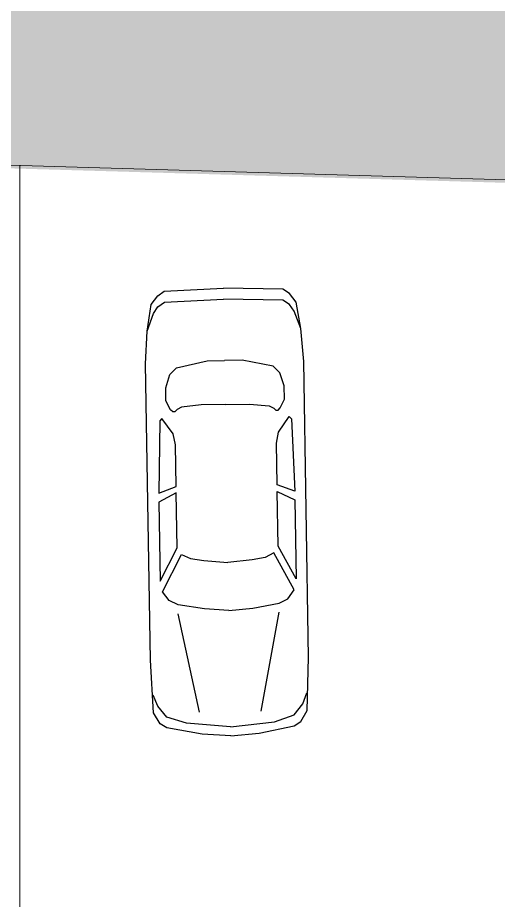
# Model space of a CAD drawing. Header units: centimetres. Extents: x 63871 to 181827, y -95930 to 42199.
# Drawn here: x 148954 to 149411, y 20799 to 21638 of the extents above; entities that cross this region are included whole.
import ezdxf

# ---------------------------------------------------------------- set-up
doc = ezdxf.new("R2010")
doc.units = ezdxf.units.CM
for name, color, linetype, lineweight in [('ARA SINIRLAR', 225, 'Continuous', 15), ('ARM_Pen_No__252', 8, 'Continuous', 18), ('OLUK', 222, 'Continuous', 15)]:
    doc.layers.add(name, color=color, linetype=linetype, lineweight=lineweight)
doc.layers.add('furn', color=7, linetype='Continuous')

# ---------------------------------------------------------------- blocks, each defined once
blk = doc.blocks.new('02PCAR03')
at = {"color": 0, "linetype": 'ByBlock'}
for p, q in [((-197, 33), (-201, 30)), ((-185, 35), (-197, 33)), ((-185, 35), (-193, 32)), ((-170, 36), (-185, 35)), ((-35, 36), (-170, 36)), ((-11, 35), (-35, 36)), ((-14, 33), (-19, 35)), ((-9, 29), (-14, 33)), ((-6, 32), (-11, 35)), ((-201, 30), (-203, 27)), ((-196, 30), (-198, 27)), ((-193, 32), (-196, 30)), ((-145, 29), (-144, 30)), ((-138, 24), (-145, 29)), ((-144, 30), (-111, 31)), ((-111, 31), (-114, 23)), ((-111, 23), (-107, 31)), ((-107, 31), (-71, 31)), ((-71, 31), (-86, 23)), ((-66, 30), (-83, 21)), ((-62, 27), (-66, 30)), ((-6, 20), (-9, 29)), ((-4, 29), (-6, 32)), ((-1, 13), (-4, 29)), ((-203, 27), (-204, 0)), ((-198, 27), (-199, 0)), ((-165, 25), (-168, 22)), ((-159, 27), (-165, 25)), ((-153, 27), (-159, 27)), ((-149, 25), (-153, 27)), ((-148, 24), (-149, 25)), ((-60, 23), (-62, 27)), ((-168, 22), (-171, 8)), ((-150, 20), (-149, 22)), ((-149, 22), (-148, 23)), ((-148, 23), (-148, 24)), ((-133, 23), (-138, 24)), ((-114, 23), (-133, 23)), ((-86, 23), (-111, 23)), ((-83, 21), (-81, 17)), ((-58, 11), (-60, 23)), ((-11, 14), (-56, 23)), ((-151, 11), (-150, 20)), ((-81, 17), (-80, 11)), ((-4, 0), (-6, 20)), ((0, 0), (-1, 13)), ((-151, 0), (-151, 11)), ((-80, 11), (-79, 0)), ((-57, 0), (-58, 11)), ((-171, 8), (-171, 0)), ((-203, -27), (-204, 0)), ((-198, -27), (-199, 0)), ((-171, -8), (-171, 0)), ((-151, 0), (-151, -11)), ((-80, -11), (-79, 0)), ((-57, 0), (-58, -11)), ((-4, 0), (-6, -20)), ((0, 0), (-1, -13)), ((-168, -22), (-171, -8)), ((-151, -11), (-150, -20)), ((-81, -17), (-80, -11)), ((-58, -11), (-60, -23)), ((-11, -14), (-56, -23)), ((-1, -13), (-4, -29)), ((-150, -20), (-149, -22)), ((-83, -21), (-81, -17)), ((-6, -20), (-9, -29)), ((-165, -25), (-168, -22)), ((-149, -22), (-148, -23)), ((-148, -24), (-149, -25)), ((-148, -23), (-148, -24)), ((-138, -24), (-145, -29)), ((-133, -23), (-138, -24)), ((-114, -23), (-133, -23)), ((-111, -31), (-114, -23)), ((-86, -23), (-111, -23)), ((-111, -23), (-107, -31)), ((-71, -31), (-86, -23)), ((-66, -30), (-83, -21)), ((-60, -23), (-62, -27)), ((-201, -30), (-203, -27)), ((-196, -30), (-198, -27)), ((-159, -27), (-165, -25)), ((-153, -27), (-159, -27)), ((-149, -25), (-153, -27)), ((-62, -27), (-66, -30)), ((-197, -33), (-201, -30)), ((-193, -32), (-196, -30)), ((-185, -35), (-193, -32)), ((-145, -29), (-144, -30)), ((-144, -30), (-111, -31)), ((-107, -31), (-71, -31)), ((-9, -29), (-14, -33)), ((-6, -32), (-11, -35)), ((-4, -29), (-6, -32)), ((-185, -35), (-197, -33)), ((-170, -36), (-185, -35)), ((-35, -36), (-170, -36)), ((-11, -35), (-35, -36)), ((-14, -33), (-19, -35))]:
    blk.add_line(p, q, dxfattribs=at)
blk = doc.blocks.new('yerleşim planı')
at = {"layer": 'ARM_Pen_No__252'}
h = blk.add_hatch(dxfattribs=at)
h.set_pattern_fill('AR-HBONE', color=256, scale=0.51)
h.set_pattern_definition([(45, (-177987.134, -15156.517), (0, 73.27889), [155.448, -51.816]), (135, (-177950.495, -15119.877), (7e-15, 73.27889), [155.448, -51.816])])
h.paths.add_polyline_path([(-11399.71, 5829.41), (-11341.13, 5424.64), (438.6, 5081.28), (456.1, 5480.93)])
at = {"layer": 'ARA SINIRLAR'}
for p, q in [((438.7, 5084.19), (-11341.04, 5427.54)), ((-7472.12, 5314.77), (-7472.12, 3791.89))]:
    blk.add_line(p, q, dxfattribs=at)
at = {"layer": 'furn', "linetype": 'Continuous', "xscale": 2.086125961570064, "yscale": 2.086125961570064, "zscale": 2.086125961570064, "rotation": 270.9296038315418}
blk.add_blockref('02PCAR03', (-7271.89, 4772.82), dxfattribs=at)

msp = doc.modelspace()

# ---------------------------------------------------------------- block references
at = {"layer": 'OLUK'}
msp.add_blockref('yerleşim planı', (156428.79, 16182.58), dxfattribs=at)

doc.saveas('drawing.dxf')
